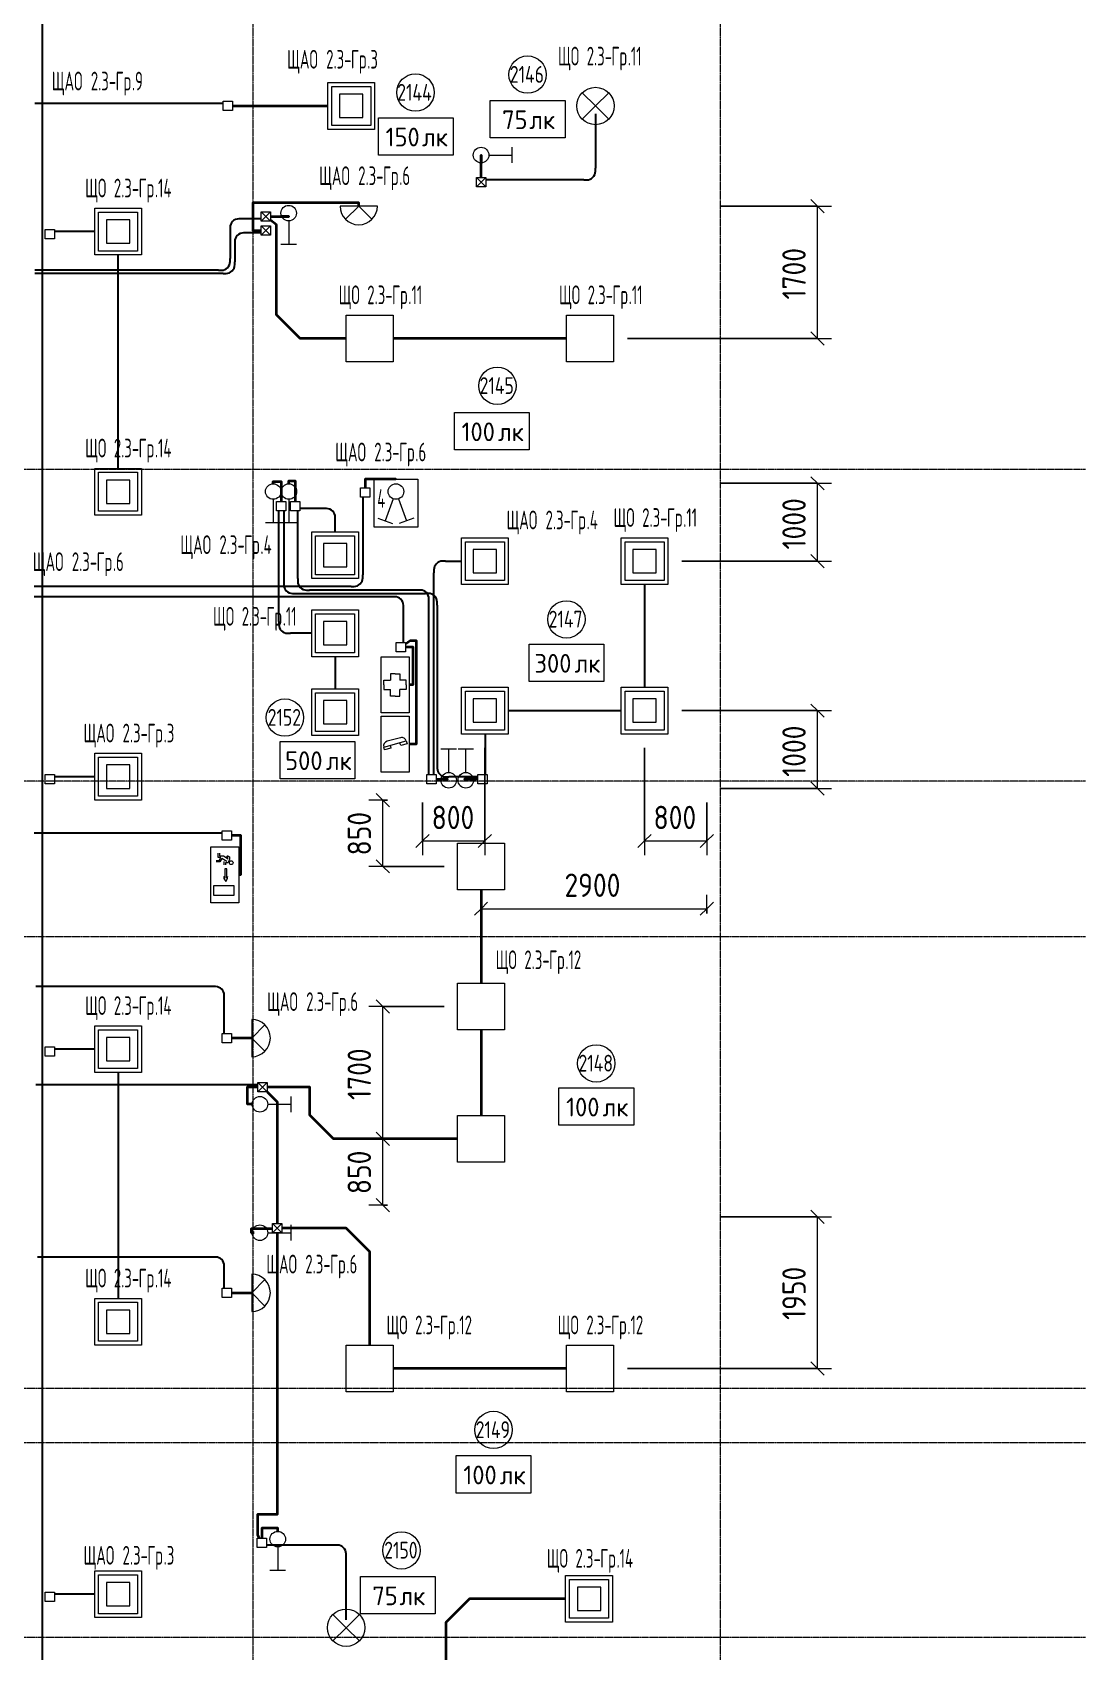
# Model space of a CAD drawing. Header units: millimetres. Extents: x -4730 to 98194, y -4296 to 93388.
# Drawn here: x 84669 to 98194, y 13820 to 34616 of the extents above; entities that cross this region are included whole.
import ezdxf

# ---------------------------------------------------------------- set-up
doc = ezdxf.new("R2010")
doc.units = ezdxf.units.MM
doc.linetypes.add('Линия сетки', pattern=[22.225, 12.7, -3.175, 3.175, -3.175])
for name, color, linetype, lineweight, true_color in [('Кабельные лотки', 5, 'Continuous', 25, 0x0000ff), ('Короба', 7, 'Continuous', 25, 0x008000), ('Соединительные детали коробов', 7, 'Continuous', 25, 0x008000), ('Типовые аннотации', 5, 'Continuous', 18, 0x0000ff)]:
    doc.layers.add(name, color=color, linetype=linetype, lineweight=lineweight, true_color=true_color)
for name, color, linetype, lineweight in [('Марки помещений', 7, 'Continuous', 9), ('Марки силовых электроприборов', 7, 'Continuous', 9), ('Оси', 7, 'Continuous', 9), ('Провода', 7, 'Continuous', 35), ('Размеры', 7, 'Continuous', 9), ('Размеры-120', 7, 'Continuous', 9)]:
    doc.layers.add(name, color=color, linetype=linetype, lineweight=lineweight)
doc.styles.add('GOST Common', font='GOST_Common.ttf', dxfattribs={"width": 0.6, "height": 240})
doc.styles.add('GOST Common_2', font='GOST_Common.ttf', dxfattribs={"height": 240})
doc.styles.add('GOST Common_3', font='GOST_Common.ttf', dxfattribs={"width": 0.9, "height": 300})
doc.styles.add('GOST Common_4', font='GOST_Common.ttf', dxfattribs={"width": 0.8, "height": 216})
doc.dimstyles.new('ADSK_Проверочный_3', dxfattribs={"dimscale": 304.8, "dimtxt": 301.714499, "dimasz": 0.556693, "dimexe": 0.590551, "dimexo": 0.590551, "dimgap": 0.19685, "dimtad": 1, "dimdec": 3, "dimrnd": 0.001, "dimdsep": 46, "dimtxsty": 'GOST Common_3', "dimblk1": 'OBLIQUE', "dimblk2": 'OBLIQUE', "dimsah": 1, "dimcen": 0.09, "dimazin": 0, "dimtfac": 1, "dimtdec": 4, "dimtix": 1, "dimtmove": 0, "dimatfit": 3, "dimfxl": 1, "dimtvp": 1, "dimtolj": 1, "dimtzin": 0, "dimarcsym": 2})

# ---------------------------------------------------------------- blocks, each defined once
blk = doc.blocks.new('M_Короб_ отвод - Плоский торец - ПВХ - Стандартная-2386742-2-й этаж')
at = {"layer": 'Соединительные детали коробов'}
for p, q in [((0, 111.95), (0, 150.05)), ((-150.05, 0), (-111.95, 0))]:
    blk.add_line(p, q, dxfattribs=at)
blk.add_arc((-111.95, 111.95), 111.95, 270, 0, dxfattribs=at)
blk = doc.blocks.new('DIMBLOCK268-2-й этаж')
at = {"layer": 'Размеры-120'}
for p, q in [((94752, 32385), (94667, 32470)), ((93510, 32385), (94932, 32385)), ((94752, 32385), (93510, 32385)), ((94752, 30685), (94752, 32385)), ((94752, 32385), (94837, 32300)), ((92310, 30685), (94932, 30685)), ((94752, 30685), (92310, 30685)), ((94752, 30685), (94667, 30770)), ((94752, 30685), (94837, 30600))]:
    blk.add_line(p, q, dxfattribs=at)
at = {"layer": 'Размеры-120', "color": 0, "insert": (94300, 31185), "char_height": 300, "width": 840.71, "attachment_point": 1, "rotation": 90, "line_spacing_factor": 1.022761, "style": 'GOST Common_3'}
blk.add_mtext('1700', dxfattribs=at)
blk = doc.blocks.new('_Oblique')
at = {"color": 0, "linetype": 'ByBlock', "lineweight": -2}
blk.add_line((-0.5, -0.5), (0.5, 0.5), dxfattribs=at)
blk = doc.blocks.new('DIMBLOCK269-2-й этаж')
at = {"layer": 'Размеры-120'}
for p, q in [((92530, 25428), (92530, 24051)), ((92530, 24231), (92530, 25428)), ((93330, 24725), (93330, 24051)), ((93330, 24231), (93330, 24725)), ((92530, 24231), (92445, 24147)), ((92530, 24231), (92615, 24316)), ((92530, 24231), (93330, 24231)), ((93330, 24231), (93245, 24147)), ((93330, 24231), (93415, 24316))]:
    blk.add_line(p, q, dxfattribs=at)
at = {"layer": 'Размеры-120', "color": 0, "insert": (92646, 24683), "char_height": 300, "width": 681.16, "attachment_point": 1, "line_spacing_factor": 1.022761, "style": 'GOST Common_3'}
blk.add_mtext('800', dxfattribs=at)
blk = doc.blocks.new('DIMBLOCK270-2-й этаж')
at = {"layer": 'Размеры-120'}
for p, q in [((94752, 28825), (94667, 28910)), ((93510, 28825), (94932, 28825)), ((94752, 28825), (93510, 28825)), ((94752, 27825), (94752, 28825)), ((94752, 28825), (94837, 28740)), ((94752, 27825), (94667, 27910)), ((93010, 27825), (94932, 27825)), ((94752, 27825), (93010, 27825)), ((94752, 27825), (94837, 27740))]:
    blk.add_line(p, q, dxfattribs=at)
at = {"layer": 'Размеры-120', "color": 0, "insert": (94300, 27975), "char_height": 300, "width": 840.71, "attachment_point": 1, "rotation": 90, "line_spacing_factor": 1.022761, "style": 'GOST Common_3'}
blk.add_mtext('1000', dxfattribs=at)
blk = doc.blocks.new('DIMBLOCK271-2-й этаж')
at = {"layer": 'Размеры-120'}
for p, q in [((93010, 25905), (94932, 25905)), ((94752, 25905), (93010, 25905)), ((94752, 25905), (94667, 25990)), ((94752, 24905), (94752, 25905)), ((94752, 25905), (94837, 25820)), ((94752, 24905), (94667, 24990)), ((93510, 24905), (94932, 24905)), ((94752, 24905), (93510, 24905)), ((94752, 24905), (94837, 24820))]:
    blk.add_line(p, q, dxfattribs=at)
at = {"layer": 'Размеры-120', "color": 0, "insert": (94300, 25055), "char_height": 300, "width": 840.71, "attachment_point": 1, "rotation": 90, "line_spacing_factor": 1.022761, "style": 'GOST Common_3'}
blk.add_mtext('1000', dxfattribs=at)
blk = doc.blocks.new('DIMBLOCK272-2-й этаж')
at = {"layer": 'Размеры-120'}
for p, q in [((90480, 25428), (90480, 24051)), ((90480, 24231), (90480, 25428)), ((89680, 24725), (89680, 24051)), ((89680, 24231), (89680, 24725)), ((89680, 24231), (89595, 24147)), ((89680, 24231), (89765, 24316)), ((89680, 24231), (90480, 24231)), ((90480, 24231), (90395, 24147)), ((90480, 24231), (90565, 24316))]:
    blk.add_line(p, q, dxfattribs=at)
at = {"layer": 'Размеры-120', "color": 0, "insert": (89796, 24683), "char_height": 300, "width": 681.16, "attachment_point": 1, "line_spacing_factor": 1.022761, "style": 'GOST Common_3'}
blk.add_mtext('800', dxfattribs=at)
blk = doc.blocks.new('DIMBLOCK273-2-й этаж')
at = {"layer": 'Размеры-120'}
for p, q in [((93330, 23301), (93330, 23541)), ((90430, 23361), (90345, 23277)), ((90430, 23361), (90515, 23446)), ((90430, 23361), (90430, 23427)), ((90430, 23427), (90430, 23181)), ((90430, 23361), (93330, 23361)), ((93330, 23361), (93245, 23277)), ((93330, 23361), (93415, 23446)), ((93330, 23361), (93330, 23301))]:
    blk.add_line(p, q, dxfattribs=at)
at = {"layer": 'Размеры-120', "color": 0, "insert": (91502, 23813), "char_height": 300, "width": 908.21, "attachment_point": 1, "line_spacing_factor": 1.022761, "style": 'GOST Common_3'}
blk.add_mtext('2900', dxfattribs=at)
blk = doc.blocks.new('DIMBLOCK274-2-й этаж')
at = {"layer": 'Размеры-120'}
for p, q in [((89229, 24755), (88989, 24755)), ((89169, 24755), (89084, 24840)), ((89169, 23905), (89169, 24755)), ((89169, 24755), (89254, 24670)), ((89169, 24755), (89229, 24755)), ((89169, 23905), (89084, 23990)), ((89955, 23905), (88989, 23905)), ((89169, 23905), (89254, 23820)), ((89169, 23905), (89955, 23905))]:
    blk.add_line(p, q, dxfattribs=at)
at = {"layer": 'Размеры-120', "color": 0, "insert": (88717, 24046), "char_height": 300, "width": 681.16, "attachment_point": 1, "rotation": 90, "line_spacing_factor": 1.022761, "style": 'GOST Common_3'}
blk.add_mtext('850', dxfattribs=at)
blk = doc.blocks.new('DIMBLOCK275-2-й этаж')
at = {"layer": 'Размеры-120'}
for p, q in [((89955, 20405), (88989, 20405)), ((89169, 20405), (89084, 20490)), ((89169, 19555), (89169, 20405)), ((89169, 20405), (89254, 20320)), ((89169, 20405), (89955, 20405)), ((89229, 19555), (88989, 19555)), ((89169, 19555), (89084, 19640)), ((89169, 19555), (89254, 19470)), ((89169, 19555), (89229, 19555))]:
    blk.add_line(p, q, dxfattribs=at)
at = {"layer": 'Размеры-120', "color": 0, "insert": (88717, 19696), "char_height": 300, "width": 681.16, "attachment_point": 1, "rotation": 90, "line_spacing_factor": 1.022761, "style": 'GOST Common_3'}
blk.add_mtext('850', dxfattribs=at)
blk = doc.blocks.new('DIMBLOCK276-2-й этаж')
at = {"layer": 'Размеры-120'}
for p, q in [((89955, 22105), (88989, 22105)), ((89169, 22105), (89084, 22190)), ((89169, 20405), (89169, 22105)), ((89169, 22105), (89254, 22020)), ((89169, 22105), (89955, 22105)), ((89955, 20405), (88989, 20405)), ((89169, 20405), (89084, 20490)), ((89169, 20405), (89254, 20320)), ((89169, 20405), (89955, 20405))]:
    blk.add_line(p, q, dxfattribs=at)
at = {"layer": 'Размеры-120', "color": 0, "insert": (88717, 20905), "char_height": 300, "width": 840.71, "attachment_point": 1, "rotation": 90, "line_spacing_factor": 1.022761, "style": 'GOST Common_3'}
blk.add_mtext('1700', dxfattribs=at)
blk = doc.blocks.new('DIMBLOCK277-2-й этаж')
at = {"layer": 'Размеры-120'}
for p, q in [((93510, 19405), (94932, 19405)), ((94752, 19405), (93510, 19405)), ((94752, 19405), (94667, 19490)), ((94752, 17455), (94752, 19405)), ((94752, 19405), (94837, 19320)), ((94752, 17455), (94667, 17540)), ((92310, 17455), (94932, 17455)), ((94752, 17455), (92310, 17455)), ((94752, 17455), (94837, 17370))]:
    blk.add_line(p, q, dxfattribs=at)
at = {"layer": 'Размеры-120', "color": 0, "insert": (94300, 18080), "char_height": 300, "width": 840.71, "attachment_point": 1, "rotation": 90, "line_spacing_factor": 1.022761, "style": 'GOST Common_3'}
blk.add_mtext('1950', dxfattribs=at)
blk = doc.blocks.new('Морка помещения_освещённость_ - Морка помещения_освещённость_-1484368-2-й этаж')
at = {"layer": 'Марки помещений', "color": 190, "true_color": 0x8000ff}
for p, q in [((-4, 0), (-4, 4)), ((-4, 4), (4, 4)), ((4, 4), (4, 0)), ((4, 0), (-4, 0))]:
    blk.add_line(p, q, dxfattribs=at)
blk = doc.blocks.new('ADSK_Марка_Помещение_1_ГОСТ21-501-2011 - Номер-85995-2-й этаж')
at = {"layer": 'Марки помещений'}
blk.add_circle((0, 0), 2, dxfattribs=at)

msp = doc.modelspace()

# ---------------------------------------------------------------- linework, layer by layer
at = {"layer": 'Кабельные лотки'}
msp.add_line((84797.9607, 2398.1437), (84797.9607, 45618.1437), dxfattribs=at)
at = {"layer": 'Короба'}
for p, q in [((87119.1219, 33702.278), (84700.3791, 33702.278)), ((91900, 33570.778), (91900, 32872.0666)), ((91749.95, 32722.0166), (90493.0015, 32722.0166)), ((85473.9982, 32056.9574), (84953.8907, 32056.9574)), ((87207.4741, 32070.9501), (87207.4741, 31711.0501)), ((87607.4741, 32221.0001), (87357.5241, 32221.0001)), ((87607.4741, 32041.0001), (87417.5241, 32041.0001)), ((87267.4741, 31890.9501), (87267.4741, 31671.0501)), ((85771.4982, 29014.4574), (85771.4982, 31759.4574)), ((87057.4241, 31561.0001), (84700.3791, 31561.0001)), ((87117.4241, 31521.0001), (84700.3791, 31521.0001)), ((88407.768, 28499.3252), (88105.4286, 28499.3252)), ((88911.6674, 28646.3421), (88911.6674, 27650.05)), ((87833.9286, 27048.1833), (87833.9286, 28470.8252)), ((87896.9286, 28470.8252), (87896.9286, 27560.8752)), ((88076.9286, 27603.2732), (88076.9286, 28470.8252)), ((88557.818, 28198.8527), (88557.818, 28349.2752)), ((89824.9824, 25083.2232), (89824.9824, 27674.95)), ((89975.0324, 27825), (90184.764, 27825)), ((88761.6174, 27500), (84693.5676, 27500)), ((89611.9324, 27453.2232), (88226.9786, 27453.2232)), ((92532.264, 26202.5), (92532.264, 27527.5)), ((89283.5176, 27368.6271), (84693.5676, 27368.6271)), ((88046.9786, 27410.8252), (89716.9324, 27410.8252)), ((89761.9824, 25083.2232), (89761.9824, 27303.1732)), ((89866.9824, 27260.7752), (89866.9824, 25204.7732)), ((89433.5676, 26778.6271), (89433.5676, 27218.5771)), ((88260.318, 26898.1333), (87983.9786, 26898.1333)), ((88557.818, 26600.6333), (88557.818, 26182.5028)), ((90779.764, 25905), (92234.764, 25905)), ((90482.264, 25607.5), (90482.264, 25083.2232)), ((85473.9982, 25056.9574), (84953.8907, 25056.9574)), ((90390.764, 25054.7232), (90017.0324, 25054.7232)), ((87105.0161, 24331.5), (84693.5676, 24331.5)), ((86983.4661, 22360), (84713.5161, 22360)), ((87133.5161, 21760), (87133.5161, 22209.95)), ((85473.9982, 21556.9574), (84953.8907, 21556.9574)), ((85771.4982, 21259.4574), (85771.4982, 18354.4574)), ((87563.4886, 21100.4667), (84713.5161, 21100.4667)), ((86983.4661, 18887.5), (84733.5161, 18887.5)), ((87133.5161, 18487.5), (87133.5161, 18737.45)), ((88547.9829, 15187.5315), (87675.9369, 15187.5315)), ((88698.0329, 14226.9608), (88698.0329, 15037.4815)), ((85473.9982, 14556.9574), (84953.8907, 14556.9574))]:
    msp.add_line(p, q, dxfattribs=at)
at = {"layer": 'Оси', "linetype": 'Линия сетки'}
for p, q in [((87500, 93388.3703), (87500, -3096.3487)), ((93500, 93388.3703), (93500, -3096.3487)), ((98194.2682, 29000), (-3530.0173, 29000)), ((98194.2682, 25000), (-3530.0173, 25000)), ((98194.2682, 23000), (-3530.0173, 23000)), ((98194.2682, 17200), (-3530.0173, 17200)), ((98194.2682, 16500), (-3530.0173, 16500)), ((98194.2682, 14000), (-3530.0173, 14000))]:
    msp.add_line(p, q, dxfattribs=at)
at = {"layer": 'Провода'}
for p, q in [((87239.1219, 33670.778), (88463.8128, 33670.7784)), ((91530, 30685), (89300, 30685)), ((90430.3773, 23605), (90430.3773, 22405)), ((87485, 21700.0006), (87225.0161, 21700)), ((90430.3995, 21805), (90430.3995, 20705)), ((87225.0161, 18427.5), (87485, 18427.5006)), ((91530, 17455), (89300, 17455))]:
    msp.add_line(p, q, dxfattribs=at)
at = {"layer": 'Провода', "flags": 128}
for points in [[(90433.0006, 32750.5166), (90432.9966, 33040), (90432.9966, 32940.0277)], [(88860, 32385), (88860, 32425), (87500, 32425), (87500, 32072.5022), (87607.4741, 32072.5009)], [(87727.4741, 32252.5005), (87960, 32252.5022), (87869.1804, 32252.5022)], [(88700, 30685), (88107.064, 30685), (87802.264, 30989.8), (87802.264, 32145), (87727.4741, 32204.6478)], [(87762.4547, 28819.3567), (87762.4547, 28850), (87865.4238, 28850), (87865.4277, 28590.8252)], [(87962.4547, 28814), (87962.4547, 28855), (88045.4238, 28855), (88045.4277, 28590.8252)], [(89337.5, 28879.3567), (89337.5, 28880), (88943.1626, 28880), (88943.1658, 28766.3421)], [(89506.7452, 25478.2875), (89600, 25480), (89600, 26800), (89520, 26800), (89462.0676, 26760.0269)], [(89506.7452, 26238.8543), (89560, 26240), (89560, 26718.6292), (89462.0676, 26718.6279)], [(89853.4824, 25023.2238), (90000, 25023.2253), (89915.7947, 25023.2253)], [(90390.764, 25023.2238), (90220, 25023.2253), (90334.2053, 25023.2253)], [(87321.7452, 23799.4259), (87345, 23800), (87345, 24300), (87225.0161, 24300)], [(87490.6433, 20849.951), (87430, 20849.951), (87430, 21075.4739), (87563.4886, 21075.4739)], [(87683.4877, 21008.9667), (87813.7255, 20878.727), (87813.7302, 19318.9369)], [(90130, 20405), (88537.064, 20405), (88232.264, 20709.8), (88232.264, 21068.9688), (87683.4886, 21068.9669)], [(87516.8373, 19200), (87484.1667, 19200), (87484.1667, 19255.4893), (87753.7304, 19255.4893)], [(87813.7303, 19198.9369), (87813.7255, 15578.9389), (87558.8155, 15578.9389), (87558.8155, 15320.0021), (87581.9935, 15279.0315)], [(89000.3765, 17755), (89001.8815, 18954.1392), (88697.464, 19258.9384), (87873.7304, 19258.937)], [(87820, 15364.3567), (87820, 15405), (87615.9321, 15405), (87615.9353, 15279.0315)], [(91517.1189, 14497.6862), (90284.1828, 14497.6862), (89979.3828, 14192.8862), (89979.3828, 10612.8521), (89778.5809, 10612.8505)]]:
    msp.add_lwpolyline(points, dxfattribs=at)
at = {"layer": 'Типовые аннотации', "color": 1, "true_color": 0xff0000}
for p, q in [((88463.8128, 33970.778), (89063.8128, 33970.778)), ((88463.8128, 33370.778), (88463.8128, 33970.778)), ((88513.8128, 33920.778), (89013.8128, 33920.778)), ((88513.8128, 33420.778), (88513.8128, 33920.778)), ((89013.8128, 33920.778), (89013.8128, 33420.778)), ((89063.8128, 33970.778), (89063.8128, 33370.778)), ((87119.1219, 33730.778), (87239.1219, 33730.778)), ((87119.1219, 33610.778), (87119.1219, 33730.778)), ((87239.1219, 33730.778), (87239.1219, 33610.778)), ((88613.8128, 33820.778), (88613.8128, 33520.778)), ((88913.8128, 33820.778), (88613.8128, 33820.778)), ((88913.8128, 33520.778), (88913.8128, 33820.778)), ((87239.1219, 33610.778), (87119.1219, 33610.778)), ((88613.8128, 33520.778), (88913.8128, 33520.778)), ((89063.8128, 33370.778), (88463.8128, 33370.778)), ((89013.8128, 33420.778), (88513.8128, 33420.778)), ((89100, 32385), (88620, 32385)), ((88860, 32385), (88690.2944, 32215.2944)), ((88860, 32385), (89029.7056, 32215.2944)), ((87607.4741, 32132.5001), (87727.4741, 32132.5001)), ((87607.4741, 32012.5001), (87607.4741, 32132.5001)), ((87607.4741, 32132.5001), (87727.4741, 32012.5001)), ((87607.4741, 32012.5001), (87727.4741, 32132.5001)), ((87727.4741, 32132.5001), (87727.4741, 32012.5001)), ((87727.4741, 32012.5001), (87607.4741, 32012.5001)), ((88883.1674, 28766.3421), (89003.1674, 28766.3421)), ((88883.1674, 28646.3421), (88883.1674, 28766.3421)), ((89003.1674, 28766.3421), (89003.1674, 28646.3421)), ((87962.4547, 28619.3567), (87962.4547, 28319.3567)), ((89003.1674, 28646.3421), (88883.1674, 28646.3421)), ((87862.4547, 28319.3567), (88062.4547, 28319.3567)), ((88255.5541, 28201.3527), (88855.5541, 28201.3527)), ((88255.5541, 27601.3527), (88255.5541, 28201.3527)), ((88305.5541, 28151.3527), (88805.5541, 28151.3527)), ((88305.5541, 27651.3527), (88305.5541, 28151.3527)), ((88805.5541, 28151.3527), (88805.5541, 27651.3527)), ((88855.5541, 28201.3527), (88855.5541, 27601.3527)), ((90180, 28125), (90780, 28125)), ((90180, 27525), (90180, 28125)), ((90230, 28075), (90730, 28075)), ((90230, 27575), (90230, 28075)), ((90730, 28075), (90730, 27575)), ((90780, 28125), (90780, 27525)), ((88405.5541, 28051.3527), (88405.5541, 27751.3527)), ((88705.5541, 28051.3527), (88405.5541, 28051.3527)), ((88705.5541, 27751.3527), (88705.5541, 28051.3527)), ((90330, 27975), (90330, 27675)), ((90630, 27975), (90330, 27975)), ((90630, 27675), (90630, 27975)), ((88405.5541, 27751.3527), (88705.5541, 27751.3527)), ((90330, 27675), (90630, 27675)), ((88855.5541, 27601.3527), (88255.5541, 27601.3527)), ((88805.5541, 27651.3527), (88305.5541, 27651.3527)), ((90780, 27525), (90180, 27525)), ((90730, 27575), (90230, 27575)), ((89342.0676, 26778.6271), (89462.0676, 26778.6271)), ((89342.0676, 26658.6271), (89342.0676, 26778.6271)), ((89462.0676, 26658.6271), (89342.0676, 26658.6271)), ((89462.0676, 26778.6271), (89462.0676, 26658.6271)), ((90115, 25410.6433), (89915, 25410.6433)), ((90015, 25110.6433), (90015, 25410.6433)), ((85469.2342, 25356.9574), (86069.2342, 25356.9574)), ((85469.2342, 24756.9574), (85469.2342, 25356.9574)), ((85519.2342, 25306.9574), (86019.2342, 25306.9574)), ((85519.2342, 24806.9574), (85519.2342, 25306.9574)), ((85619.2342, 25206.9574), (85619.2342, 24906.9574)), ((85919.2342, 25206.9574), (85619.2342, 25206.9574)), ((85919.2342, 24906.9574), (85919.2342, 25206.9574)), ((86019.2342, 25306.9574), (86019.2342, 24806.9574)), ((86069.2342, 25356.9574), (86069.2342, 24756.9574)), ((84833.8907, 25085.4574), (84953.8907, 25085.4574)), ((84833.8907, 24965.4574), (84833.8907, 25085.4574)), ((84953.8907, 24965.4574), (84833.8907, 24965.4574)), ((84953.8907, 25085.4574), (84953.8907, 24965.4574)), ((86069.2342, 24756.9574), (85469.2342, 24756.9574)), ((86019.2342, 24806.9574), (85519.2342, 24806.9574)), ((85619.2342, 24906.9574), (85919.2342, 24906.9574)), ((87105.0161, 24360), (87225.0161, 24360)), ((87105.0161, 24240), (87105.0161, 24360)), ((87225.0161, 24360), (87225.0161, 24240)), ((87225.0161, 24240), (87105.0161, 24240)), ((87485, 21940), (87485, 21460)), ((87485, 21700), (87654.7056, 21869.7056)), ((87105.0161, 21760), (87225.0161, 21760)), ((87105.0161, 21640), (87105.0161, 21760)), ((87225.0161, 21640), (87105.0161, 21640)), ((87225.0161, 21760), (87225.0161, 21640)), ((87485, 21700), (87654.7056, 21530.2944)), ((87485, 18667.5), (87485, 18187.5)), ((87485, 18427.5), (87654.7056, 18597.2056)), ((87105.0161, 18487.5), (87225.0161, 18487.5)), ((87105.0161, 18367.5), (87105.0161, 18487.5)), ((87225.0161, 18367.5), (87105.0161, 18367.5)), ((87225.0161, 18487.5), (87225.0161, 18367.5)), ((87485, 18427.5), (87654.7056, 18257.7944)), ((85469.2342, 14856.9574), (86069.2342, 14856.9574)), ((85469.2342, 14256.9574), (85469.2342, 14856.9574)), ((85519.2342, 14806.9574), (86019.2342, 14806.9574)), ((85519.2342, 14306.9574), (85519.2342, 14806.9574)), ((86019.2342, 14806.9574), (86019.2342, 14306.9574)), ((86069.2342, 14856.9574), (86069.2342, 14256.9574)), ((84833.8907, 14585.4574), (84953.8907, 14585.4574)), ((84833.8907, 14465.4574), (84833.8907, 14585.4574)), ((84953.8907, 14585.4574), (84953.8907, 14465.4574)), ((85619.2342, 14706.9574), (85619.2342, 14406.9574)), ((85919.2342, 14706.9574), (85619.2342, 14706.9574)), ((85919.2342, 14406.9574), (85919.2342, 14706.9574)), ((84953.8907, 14465.4574), (84833.8907, 14465.4574)), ((85619.2342, 14406.9574), (85919.2342, 14406.9574)), ((86069.2342, 14256.9574), (85469.2342, 14256.9574)), ((86019.2342, 14306.9574), (85519.2342, 14306.9574))]:
    msp.add_line(p, q, dxfattribs=at)
at = {"layer": 'Типовые аннотации'}
for p, q in [((91900, 33670.778), (91730.2944, 33840.4836)), ((91900, 33670.778), (92069.7056, 33840.4836)), ((91900, 33670.778), (91730.2944, 33501.0724)), ((91900, 33670.778), (92069.7056, 33501.0724)), ((90830.6433, 32940), (90830.6433, 33140)), ((90530.6433, 33040), (90830.6433, 33040)), ((85469.2342, 32356.9574), (86069.2342, 32356.9574)), ((85469.2342, 31756.9574), (85469.2342, 32356.9574)), ((85519.2342, 32306.9574), (86019.2342, 32306.9574)), ((85519.2342, 31806.9574), (85519.2342, 32306.9574)), ((86019.2342, 32306.9574), (86019.2342, 31806.9574)), ((86069.2342, 32356.9574), (86069.2342, 31756.9574)), ((85619.2342, 32206.9574), (85619.2342, 31906.9574)), ((85919.2342, 32206.9574), (85619.2342, 32206.9574)), ((85919.2342, 31906.9574), (85919.2342, 32206.9574)), ((87960, 32194.3567), (87960, 31894.3567)), ((85619.2342, 31906.9574), (85919.2342, 31906.9574)), ((87860, 31894.3567), (88060, 31894.3567)), ((86069.2342, 31756.9574), (85469.2342, 31756.9574)), ((86019.2342, 31806.9574), (85519.2342, 31806.9574)), ((88700, 30985), (89300, 30985)), ((88700, 30385), (88700, 30985)), ((89300, 30985), (89300, 30385)), ((91530, 30985), (92130, 30985)), ((91530, 30385), (91530, 30985)), ((92130, 30985), (92130, 30385)), ((89300, 30385), (88700, 30385)), ((92130, 30385), (91530, 30385)), ((85469.2342, 29016.9574), (86069.2342, 29016.9574)), ((85469.2342, 28416.9574), (85469.2342, 29016.9574)), ((85519.2342, 28966.9574), (86019.2342, 28966.9574)), ((85519.2342, 28466.9574), (85519.2342, 28966.9574)), ((86019.2342, 28966.9574), (86019.2342, 28466.9574)), ((86069.2342, 29016.9574), (86069.2342, 28416.9574)), ((85619.2342, 28866.9574), (85619.2342, 28566.9574)), ((85919.2342, 28866.9574), (85619.2342, 28866.9574)), ((85919.2342, 28566.9574), (85919.2342, 28866.9574)), ((89057.5, 28879.3567), (89617.5, 28879.3567)), ((89057.5, 28259.3567), (89057.5, 28879.3567)), ((89617.5, 28879.3567), (89617.5, 28259.3567)), ((85619.2342, 28566.9574), (85919.2342, 28566.9574)), ((87762.4547, 28619.3567), (87762.4547, 28319.3567)), ((89303.298, 28625.3874), (89200.6919, 28343.4796)), ((89371.702, 28625.3874), (89474.3081, 28343.4796)), ((86069.2342, 28416.9574), (85469.2342, 28416.9574)), ((86019.2342, 28466.9574), (85519.2342, 28466.9574)), ((87662.4547, 28319.3567), (87862.4547, 28319.3567)), ((89106.7227, 28377.6816), (89294.6612, 28309.2776)), ((89568.2773, 28377.6816), (89380.3388, 28309.2776)), ((89617.5, 28259.3567), (89057.5, 28259.3567)), ((92230, 28125), (92830, 28125)), ((92230, 27525), (92230, 28125)), ((92280, 28075), (92780, 28075)), ((92280, 27575), (92280, 28075)), ((92780, 28075), (92780, 27575)), ((92830, 28125), (92830, 27525)), ((92380, 27975), (92380, 27675)), ((92680, 27975), (92380, 27975)), ((92680, 27675), (92680, 27975)), ((92380, 27675), (92680, 27675)), ((92830, 27525), (92230, 27525)), ((92780, 27575), (92280, 27575)), ((88255.5541, 27198.1333), (88855.5541, 27198.1333)), ((88255.5541, 26598.1333), (88255.5541, 27198.1333)), ((88305.5541, 27148.1333), (88805.5541, 27148.1333)), ((88305.5541, 26648.1333), (88305.5541, 27148.1333)), ((88405.5541, 27048.1333), (88405.5541, 26748.1333)), ((88705.5541, 27048.1333), (88405.5541, 27048.1333)), ((88705.5541, 26748.1333), (88705.5541, 27048.1333)), ((88805.5541, 27148.1333), (88805.5541, 26648.1333)), ((88855.5541, 27198.1333), (88855.5541, 26598.1333)), ((88805.5541, 26648.1333), (88305.5541, 26648.1333)), ((88405.5541, 26748.1333), (88705.5541, 26748.1333)), ((88855.5541, 26598.1333), (88255.5541, 26598.1333)), ((90180, 26205), (90780, 26205)), ((90180, 25605), (90180, 26205)), ((90780, 26205), (90780, 25605)), ((92230, 26205), (92830, 26205)), ((92230, 25605), (92230, 26205)), ((92830, 26205), (92830, 25605)), ((88255.5541, 26185.0028), (88855.5541, 26185.0028)), ((88255.5541, 25585.0028), (88255.5541, 26185.0028)), ((88305.5541, 26135.0028), (88805.5541, 26135.0028)), ((88305.5541, 25635.0028), (88305.5541, 26135.0028)), ((88405.5541, 26035.0028), (88405.5541, 25735.0028)), ((88705.5541, 26035.0028), (88405.5541, 26035.0028)), ((88705.5541, 25735.0028), (88705.5541, 26035.0028)), ((88805.5541, 26135.0028), (88805.5541, 25635.0028)), ((88855.5541, 26185.0028), (88855.5541, 25585.0028)), ((90230, 26155), (90730, 26155)), ((90230, 25655), (90230, 26155)), ((90330, 26055), (90330, 25755)), ((90630, 26055), (90330, 26055)), ((90630, 25755), (90630, 26055)), ((90730, 26155), (90730, 25655)), ((92280, 26155), (92780, 26155)), ((92280, 25655), (92280, 26155)), ((92380, 26055), (92380, 25755)), ((92680, 26055), (92380, 26055)), ((92680, 25755), (92680, 26055)), ((92780, 26155), (92780, 25655)), ((88855.5541, 25585.0028), (88255.5541, 25585.0028)), ((88805.5541, 25635.0028), (88305.5541, 25635.0028)), ((88405.5541, 25735.0028), (88705.5541, 25735.0028)), ((90780, 25605), (90180, 25605)), ((90730, 25655), (90230, 25655)), ((90330, 25755), (90630, 25755)), ((92830, 25605), (92230, 25605)), ((92780, 25655), (92280, 25655)), ((92380, 25755), (92680, 25755)), ((90335, 25410.6433), (90135, 25410.6433)), ((90235, 25110.6433), (90235, 25410.6433)), ((90130, 24205), (90730, 24205)), ((90130, 23605), (90130, 24205)), ((90730, 24205), (90730, 23605)), ((90730, 23605), (90130, 23605)), ((90130, 22405), (90730, 22405)), ((90130, 21805), (90130, 22405)), ((90730, 22405), (90730, 21805)), ((85469.2342, 21856.9574), (86069.2342, 21856.9574)), ((85469.2342, 21256.9574), (85469.2342, 21856.9574)), ((86069.2342, 21856.9574), (86069.2342, 21256.9574)), ((85519.2342, 21806.9574), (86019.2342, 21806.9574)), ((85519.2342, 21306.9574), (85519.2342, 21806.9574)), ((85619.2342, 21706.9574), (85619.2342, 21406.9574)), ((85919.2342, 21706.9574), (85619.2342, 21706.9574)), ((85919.2342, 21406.9574), (85919.2342, 21706.9574)), ((86019.2342, 21806.9574), (86019.2342, 21306.9574)), ((90730, 21805), (90130, 21805)), ((86069.2342, 21256.9574), (85469.2342, 21256.9574)), ((86019.2342, 21306.9574), (85519.2342, 21306.9574)), ((85619.2342, 21406.9574), (85919.2342, 21406.9574)), ((87690.6433, 20849.951), (87990.6433, 20849.951)), ((87990.6433, 20749.951), (87990.6433, 20949.951)), ((90130, 20705), (90730, 20705)), ((90130, 20105), (90130, 20705)), ((90730, 20705), (90730, 20105)), ((90730, 20105), (90130, 20105)), ((87690.6433, 19200), (87990.6433, 19200)), ((87990.6433, 19100), (87990.6433, 19300)), ((85469.2342, 18356.9574), (86069.2342, 18356.9574)), ((85469.2342, 17756.9574), (85469.2342, 18356.9574)), ((85519.2342, 18306.9574), (86019.2342, 18306.9574)), ((85519.2342, 17806.9574), (85519.2342, 18306.9574)), ((86019.2342, 18306.9574), (86019.2342, 17806.9574)), ((86069.2342, 18356.9574), (86069.2342, 17756.9574)), ((85619.2342, 18206.9574), (85619.2342, 17906.9574)), ((85919.2342, 18206.9574), (85619.2342, 18206.9574)), ((85919.2342, 17906.9574), (85919.2342, 18206.9574)), ((85619.2342, 17906.9574), (85919.2342, 17906.9574)), ((86069.2342, 17756.9574), (85469.2342, 17756.9574)), ((86019.2342, 17806.9574), (85519.2342, 17806.9574)), ((88700, 17755), (89300, 17755)), ((88700, 17155), (88700, 17755)), ((89300, 17755), (89300, 17155)), ((91530, 17755), (92130, 17755)), ((91530, 17155), (91530, 17755)), ((92130, 17755), (92130, 17155)), ((89300, 17155), (88700, 17155)), ((92130, 17155), (91530, 17155)), ((87820, 15164.3567), (87820, 14864.3567)), ((87720, 14864.3567), (87920, 14864.3567)), ((91517.1189, 14797.6862), (92117.1189, 14797.6862)), ((91517.1189, 14197.6862), (91517.1189, 14797.6862)), ((92117.1189, 14797.6862), (92117.1189, 14197.6862)), ((91567.1189, 14747.6862), (92067.1189, 14747.6862)), ((91567.1189, 14247.6862), (91567.1189, 14747.6862)), ((91667.1189, 14647.6862), (91667.1189, 14347.6862)), ((91967.1189, 14647.6862), (91667.1189, 14647.6862)), ((91967.1189, 14347.6862), (91967.1189, 14647.6862)), ((92067.1189, 14747.6862), (92067.1189, 14247.6862)), ((88698.0329, 14126.9608), (88528.3273, 14296.6664)), ((88698.0329, 14126.9608), (88867.7385, 14296.6664)), ((92117.1189, 14197.6862), (91517.1189, 14197.6862)), ((92067.1189, 14247.6862), (91567.1189, 14247.6862)), ((91667.1189, 14347.6862), (91967.1189, 14347.6862)), ((88698.0329, 14126.9608), (88528.3273, 13957.2551)), ((88698.0329, 14126.9608), (88867.7385, 13957.2551))]:
    msp.add_line(p, q, dxfattribs=at)
at = {"layer": 'Типовые аннотации', "color": 16, "true_color": 0x800000}
for p, q in [((90373.0015, 32750.5166), (90493.0015, 32750.5166)), ((90373.0015, 32630.5166), (90373.0015, 32750.5166)), ((90373.0015, 32750.5166), (90493.0015, 32630.5166)), ((90373.0015, 32630.5166), (90493.0015, 32750.5166)), ((90493.0015, 32750.5166), (90493.0015, 32630.5166)), ((90493.0015, 32630.5166), (90373.0015, 32630.5166)), ((87607.4741, 32312.5001), (87727.4741, 32312.5001)), ((87607.4741, 32192.5001), (87607.4741, 32312.5001)), ((87607.4741, 32312.5001), (87727.4741, 32192.5001)), ((87607.4741, 32192.5001), (87727.4741, 32312.5001)), ((87727.4741, 32312.5001), (87727.4741, 32192.5001)), ((84833.8907, 32085.4574), (84953.8907, 32085.4574)), ((84833.8907, 31965.4574), (84833.8907, 32085.4574)), ((84953.8907, 32085.4574), (84953.8907, 31965.4574)), ((87727.4741, 32192.5001), (87607.4741, 32192.5001)), ((84953.8907, 31965.4574), (84833.8907, 31965.4574)), ((87805.4286, 28590.8252), (87925.4286, 28590.8252)), ((87805.4286, 28470.8252), (87805.4286, 28590.8252)), ((87925.4286, 28590.8252), (87925.4286, 28470.8252)), ((87925.4286, 28470.8252), (87805.4286, 28470.8252)), ((84833.8907, 21585.4574), (84953.8907, 21585.4574)), ((84833.8907, 21465.4574), (84833.8907, 21585.4574)), ((84953.8907, 21465.4574), (84833.8907, 21465.4574)), ((84953.8907, 21585.4574), (84953.8907, 21465.4574)), ((87753.7304, 19318.9369), (87873.7304, 19318.9369)), ((87753.7304, 19198.9369), (87753.7304, 19318.9369)), ((87753.7304, 19318.9369), (87873.7304, 19198.9369)), ((87753.7304, 19198.9369), (87873.7304, 19318.9369)), ((87873.7304, 19198.9369), (87753.7304, 19198.9369)), ((87873.7304, 19318.9369), (87873.7304, 19198.9369))]:
    msp.add_line(p, q, dxfattribs=at)
at = {"layer": 'Типовые аннотации', "color": 7}
for p, q in [((87985.4286, 28590.8252), (88105.4286, 28590.8252)), ((87985.4286, 28470.8252), (87985.4286, 28590.8252)), ((88105.4286, 28590.8252), (88105.4286, 28470.8252)), ((88105.4286, 28470.8252), (87985.4286, 28470.8252)), ((89733.4824, 25083.2232), (89853.4824, 25083.2232)), ((89733.4824, 24963.2232), (89733.4824, 25083.2232)), ((89853.4824, 24963.2232), (89733.4824, 24963.2232)), ((89853.4824, 25083.2232), (89853.4824, 24963.2232)), ((90390.764, 25083.2232), (90510.764, 25083.2232)), ((90390.764, 24963.2232), (90390.764, 25083.2232)), ((90510.764, 24963.2232), (90390.764, 24963.2232)), ((90510.764, 25083.2232), (90510.764, 24963.2232)), ((87563.4886, 21128.9667), (87683.4886, 21128.9667)), ((87563.4886, 21008.9667), (87563.4886, 21128.9667)), ((87563.4886, 21128.9667), (87683.4886, 21008.9667)), ((87563.4886, 21008.9667), (87683.4886, 21128.9667)), ((87683.4886, 21008.9667), (87563.4886, 21008.9667)), ((87683.4886, 21128.9667), (87683.4886, 21008.9667)), ((87555.9369, 15279.0315), (87675.9369, 15279.0315)), ((87555.9369, 15159.0315), (87555.9369, 15279.0315)), ((87675.9369, 15279.0315), (87675.9369, 15159.0315)), ((87675.9369, 15159.0315), (87555.9369, 15159.0315))]:
    msp.add_line(p, q, dxfattribs=at)
at = {"layer": 'Типовые аннотации', "color": 96, "true_color": 0x008000}
for p, q in [((89146.7452, 26594.9821), (89506.7452, 26594.9821)), ((89146.7452, 25874.9821), (89146.7452, 26594.9821)), ((89506.7452, 26594.9821), (89506.7452, 25874.9821)), ((89182.7452, 26234.9821), (89182.7452, 26294.9821)), ((89182.7452, 26294.9821), (89266.7452, 26294.9821)), ((89182.7452, 26234.9821), (89182.7452, 26174.9821)), ((89326.7452, 26378.9821), (89266.7452, 26378.9821)), ((89266.7452, 26378.9821), (89266.7452, 26294.9821)), ((89326.7452, 26378.9821), (89386.7452, 26378.9821)), ((89386.7452, 26378.9821), (89386.7452, 26294.9821)), ((89470.7452, 26294.9821), (89386.7452, 26294.9821)), ((89470.7452, 26234.9821), (89470.7452, 26294.9821)), ((89470.7452, 26234.9821), (89470.7452, 26174.9821)), ((89182.7452, 26174.9821), (89266.7452, 26174.9821)), ((89266.7452, 26090.9821), (89266.7452, 26174.9821)), ((89326.7452, 26090.9821), (89266.7452, 26090.9821)), ((89326.7452, 26090.9821), (89386.7452, 26090.9821)), ((89386.7452, 26090.9821), (89386.7452, 26174.9821)), ((89470.7452, 26174.9821), (89386.7452, 26174.9821)), ((89506.7452, 25874.9821), (89146.7452, 25874.9821)), ((89146.7452, 25834.9821), (89506.7452, 25834.9821)), ((89146.7452, 25114.9821), (89146.7452, 25834.9821)), ((89506.7452, 25834.9821), (89506.7452, 25114.9821)), ((89181.0036, 25437.7696), (89470.7813, 25515.4154)), ((89190.321, 25402.9963), (89181.0036, 25437.7696)), ((89271.4588, 25424.7371), (89190.321, 25402.9963)), ((89397.2966, 25557.8418), (89223.43, 25511.2543)), ((89262.1413, 25459.5104), (89271.4588, 25424.7371)), ((89398.961, 25458.9012), (89389.6435, 25493.6746)), ((89480.0988, 25480.642), (89398.961, 25458.9012)), ((89470.7813, 25515.4154), (89480.0988, 25480.642)), ((89506.7452, 25114.9821), (89146.7452, 25114.9821)), ((86961.7452, 24154.9821), (87321.7452, 24154.9821)), ((86961.7452, 23434.9821), (86961.7452, 24154.9821)), ((87321.7452, 24154.9821), (87321.7452, 23434.9821)), ((87030.0202, 23980.733), (87067.6279, 23980.733)), ((87078.0202, 23962.733), (87030.0202, 23962.733)), ((87055.6279, 24020.2637), (87055.6279, 24074.2637)), ((87090.4509, 24020.2637), (87055.6279, 24020.2637)), ((87067.6279, 23980.733), (87090.4509, 24020.2637)), ((87073.6279, 24074.2637), (87073.6279, 24038.2637)), ((87073.6279, 24038.2637), (87121.6279, 24038.2637)), ((87102.0202, 24004.3022), (87078.0202, 23962.733)), ((87164.374, 23968.3022), (87102.0202, 24004.3022)), ((87121.6279, 24038.2637), (87183.9817, 24002.2637)), ((87129.9817, 23926.3022), (87129.9817, 23968.3022)), ((87177.9817, 23950.3022), (87147.9817, 23950.3022)), ((87147.9817, 23950.3022), (87147.9817, 23926.3022)), ((87183.9817, 24017.4791), (87161.8048, 24030.2829)), ((87170.8048, 24045.8714), (87201.9817, 24027.8714)), ((87201.9817, 23991.8714), (87177.9817, 23950.3022)), ((87201.9817, 24027.8714), (87201.9817, 23991.8714)), ((87139.7977, 23754.461), (87127.7977, 23775.2456)), ((87127.7977, 23775.2456), (87127.7977, 23751.2456)), ((87127.7977, 23751.2456), (87151.7977, 23709.6764)), ((87163.7977, 23874.461), (87139.7977, 23874.461)), ((87139.7977, 23874.461), (87139.7977, 23754.461)), ((87151.7977, 23709.6764), (87175.7977, 23751.2456)), ((87163.7977, 23754.461), (87163.7977, 23874.461)), ((87175.7977, 23775.2456), (87163.7977, 23754.461)), ((87175.7977, 23751.2456), (87175.7977, 23775.2456)), ((87259.594, 23656.359), (86995.594, 23656.359)), ((86995.594, 23656.359), (86995.594, 23536.359)), ((86995.594, 23536.359), (87259.594, 23536.359)), ((87259.594, 23536.359), (87259.594, 23656.359)), ((87321.7452, 23434.9821), (86961.7452, 23434.9821))]:
    msp.add_line(p, q, dxfattribs=at)
at = {"layer": 'Типовые аннотации'}
for centre, radius in [((91900, 33670.778), 240), ((90430.6433, 33040), 100), ((87960, 32294.3567), 100), ((87762.4547, 28719.3567), 100), ((89337.5, 28719.3567), 100), ((90235, 25010.6433), 100), ((87590.6433, 20849.951), 100), ((87590.6433, 19200), 100), ((87820, 15264.3567), 100), ((88698.0329, 14126.9608), 240)]:
    msp.add_circle(centre, radius, dxfattribs=at)
at = {"layer": 'Типовые аннотации', "color": 1, "true_color": 0xff0000}
for centre in [(87962.4547, 28719.3567), (90015, 25010.6433)]:
    msp.add_circle(centre, 100, dxfattribs=at)
at = {"layer": 'Типовые аннотации', "color": 96, "true_color": 0x008000}
msp.add_circle((87222.5129, 23952.3049), 24, dxfattribs=at)
at = {"layer": 'Типовые аннотации', "color": 1, "true_color": 0xff0000}
for centre, start, end in [((88860, 32385), 180, 0), ((87485, 21700), 270, 90), ((87485, 18427.5), 270, 90)]:
    msp.add_arc(centre, 240, start, end, dxfattribs=at)
at = {"layer": 'Типовые аннотации', "color": 96, "true_color": 0x008000}
for centre, start, end in [((89238.9591, 25453.2988), 105, 195), ((89412.8258, 25499.8862), 15, 105)]:
    msp.add_arc(centre, 60, start, end, dxfattribs=at)

# ---------------------------------------------------------------- block references
at = {"layer": 'Марки помещений', "xscale": 120, "yscale": 120, "zscale": 120}
for p in [(91027.8666, 34073.4238), (89588.2846, 33843.5137), (90640.3379, 30076.9775), (91527.0811, 27077.1772), (87911.9808, 25815.8393), (91909.743, 21374.7019), (90590.1299, 16667.5629), (89408.6724, 15120.0618)]:
    msp.add_blockref('ADSK_Марка_Помещение_1_ГОСТ21-501-2011 - Номер-85995-2-й этаж', p, dxfattribs=at)
at = {"layer": 'Марки помещений', "color": 190, "true_color": 0x8000ff, "xscale": 120, "yscale": 120, "zscale": 120}
for p in [(91029.1487, 33261.8488), (89592.6866, 33040.2053), (90568.3631, 29254.4006), (91528.3631, 26280.8264), (88331.0601, 25030.2369), (91911.025, 20581.8874), (90591.412, 15856.8213), (89362.5634, 14304.0436)]:
    msp.add_blockref('Морка помещения_освещённость_ - Морка помещения_освещённость_-1484368-2-й этаж', p, dxfattribs=at)
at = {"layer": 'Соединительные детали коробов'}
for p in [(91900, 32722.0166), (87207.4741, 31561.0001), (87267.4741, 31521.0001), (88911.6674, 27500)]:
    msp.add_blockref('M_Короб_ отвод - Плоский торец - ПВХ - Стандартная-2386742-2-й этаж', p, dxfattribs=at)
for p, rotation in [((87207.4741, 32221.0001), 180), ((87267.4741, 32041.0001), 180), ((88557.818, 28499.3252), 90), ((89824.9824, 27825), 180), ((87896.9286, 27410.8252), 270), ((88076.9286, 27453.2232), 270), ((89761.9824, 27453.2232), 90), ((89433.5676, 27368.6271), 90), ((89866.9824, 27410.8252), 90), ((87833.9286, 26898.1333), 270), ((89866.9824, 25054.7232), 270), ((87133.5161, 22360), 90), ((87133.5161, 18887.5), 90), ((88698.0329, 15187.5315), 90)]:
    msp.add_blockref('M_Короб_ отвод - Плоский торец - ПВХ - Стандартная-2386742-2-й этаж', p, dxfattribs=dict(at, rotation=rotation))

# ---------------------------------------------------------------- texts
at = {"layer": 'Марки помещений', "char_height": 216, "attachment_point": 1, "style": 'GOST Common_4'}
for s, insert, width in [('2146', (90800.0307, 34184.211), 561.8226), ('2144', (89354.2086, 33954.3009), 577.215), ('2145', (90412.502, 30187.7647), 561.8226), ('2147', (91299.2452, 27187.9644), 561.8226), ('2152', (87690.8649, 25926.6265), 546.4302), ('2148', (91681.907, 21485.4891), 561.8226), ('2149', (90362.294, 16778.3501), 561.8226), ('2150', (89187.5565, 15230.849), 546.4302)]:
    msp.add_mtext(s, dxfattribs=dict(at, insert=insert, width=width))
at = {"layer": 'Марки помещений', "color": 190, "true_color": 0x8000ff, "char_height": 240, "attachment_point": 1, "style": 'GOST Common_2'}
for s, insert, width in [('75', (90700.6648, 33613.5607), 423.291), ('лк', (91049.9148, 33613.5607), 413.67075), ('150', (89204.8028, 33391.9172), 567.59475), ('лк', (89673.1153, 33391.9172), 413.67075), ('100', (90180.4793, 29606.1126), 567.59475), ('лк', (90648.7918, 29606.1126), 413.67075), ('300', (91116.4793, 26632.5384), 625.31625), ('лк', (91632.4168, 26632.5384), 413.67075), ('500', (87914.9763, 25381.9489), 634.9365), ('лк', (88438.8513, 25381.9489), 413.67075), ('100', (91523.1412, 20933.5994), 567.59475), ('лк', (91991.4537, 20933.5994), 413.67075), ('100', (90203.5281, 16208.5332), 567.59475), ('лк', (90671.8406, 16208.5332), 413.67075), ('75', (89034.0795, 14655.7555), 423.291), ('лк', (89383.3295, 14655.7555), 413.67075)]:
    msp.add_mtext(s, dxfattribs=dict(at, insert=insert, width=width))
at = {"layer": 'Марки силовых электроприборов', "char_height": 240, "attachment_point": 1, "style": 'GOST Common'}
for s, insert, width in [('ЩАО', (87939.9382, 34390.9604), 502.17705), (' 2.3-', (88354.2757, 34390.9604), 490.63275), ('Гр', (88759.0882, 34390.9604), 253.9746), ('.3', (88968.6382, 34390.9604), 173.1645), ('ЩО', (91419.2214, 34430.9604), 340.55685), (' 2.3-', (91700.2089, 34430.9604), 490.63275), ('Гр', (92105.0214, 34430.9604), 253.9746), ('.11', (92314.5714, 34430.9604), 225.11385), ('ЩАО', (84917.4578, 34110.9601), 502.17705), (' 2.3-', (85331.7953, 34110.9601), 490.63275), ('Гр', (85736.6078, 34110.9601), 253.9746), ('.9', (85946.1578, 34110.9601), 178.93665), ('ЩАО', (88351.3414, 32895.1824), 502.17705), (' 2.3-', (88765.6789, 32895.1824), 490.63275), ('Гр', (89170.4914, 32895.1824), 253.9746), ('.6', (89380.0414, 32895.1824), 178.93665), ('ЩО', (85346.5996, 32737.1398), 340.55685), (' 2.3-', (85627.5871, 32737.1398), 490.63275), ('Гр', (86032.3996, 32737.1398), 253.9746), ('.14', (86241.9496, 32737.1398), 282.83535), ('ЩО', (88601.4853, 31365.1824), 340.55685), (' 2.3-', (88882.4728, 31365.1824), 490.63275), ('Гр', (89287.2853, 31365.1824), 253.9746), ('.11', (89496.8353, 31365.1824), 225.11385), ('ЩО', (91431.4853, 31365.1824), 340.55685), (' 2.3-', (91712.4728, 31365.1824), 490.63275), ('Гр', (92117.2853, 31365.1824), 253.9746), ('.11', (92326.8353, 31365.1824), 225.11385), ('ЩО', (85346.5996, 29397.1398), 340.55685), (' 2.3-', (85627.5871, 29397.1398), 490.63275), ('Гр', (86032.3996, 29397.1398), 253.9746), ('.14', (86241.9496, 29397.1398), 282.83535), ('ЩАО', (88557.858, 29346.6801), 502.17705), (' 2.3-', (88972.1955, 29346.6801), 490.63275), ('Гр', (89377.008, 29346.6801), 253.9746), ('.6', (89586.558, 29346.6801), 178.93665), ('\\fGOST Common|b0|i0|c204|p34|;\\W.6;4', (89097.3984, 28750.45), 144.30375), ('ЩО', (92131.4853, 28505.1824), 340.55685), (' 2.3-', (92412.4728, 28505.1824), 490.63275), ('Гр', (92817.2853, 28505.1824), 253.9746), ('.11', (93026.8353, 28505.1824), 225.11385), ('ЩАО', (90757.2207, 28474.1073), 502.17705), (' 2.3-', (91171.5582, 28474.1073), 490.63275), ('Гр', (91576.3707, 28474.1073), 253.9746), ('.4', (91785.9207, 28474.1073), 196.2531), ('ЩАО', (86568.6418, 28156.3952), 502.17705), (' 2.3-', (86982.9793, 28156.3952), 490.63275), ('Гр', (87387.7918, 28156.3952), 253.9746), ('.4', (87597.3418, 28156.3952), 196.2531), ('ЩАО', (84673.5898, 27938.1622), 502.17705), (' 2.3-', (85087.9273, 27938.1622), 490.63275), ('Гр', (85492.7398, 27938.1622), 253.9746), ('.6', (85702.2898, 27938.1622), 178.93665), ('ЩО', (86988.6418, 27236.3492), 340.55685), (' 2.3-', (87269.6293, 27236.3492), 490.63275), ('Гр', (87674.4418, 27236.3492), 253.9746), ('.11', (87883.9918, 27236.3492), 225.11385), ('ЩАО', (85325.3596, 25737.1398), 502.17705), (' 2.3-', (85739.6971, 25737.1398), 490.63275), ('Гр', (86144.5096, 25737.1398), 253.9746), ('.3', (86354.0596, 25737.1398), 173.1645), ('ЩО', (90618.3183, 22825.1824), 340.55685), (' 2.3-', (90899.3058, 22825.1824), 490.63275), ('Гр', (91304.1183, 22825.1824), 253.9746), ('.12', (91513.6683, 22825.1824), 265.5189), ('ЩАО', (87683.3185, 22287.6309), 502.17705), (' 2.3-', (88097.656, 22287.6309), 490.63275), ('Гр', (88502.4685, 22287.6309), 253.9746), ('.6', (88712.0185, 22287.6309), 178.93665), ('ЩО', (85346.5996, 22237.1398), 340.55685), (' 2.3-', (85627.5871, 22237.1398), 490.63275), ('Гр', (86032.3996, 22237.1398), 253.9746), ('.14', (86241.9496, 22237.1398), 282.83535), ('ЩО', (85346.5996, 18737.1398), 340.55685), (' 2.3-', (85627.5871, 18737.1398), 490.63275), ('Гр', (86032.3996, 18737.1398), 253.9746), ('.14', (86241.9496, 18737.1398), 282.83535), ('ЩАО', (87672.0933, 18916.6773), 502.17705), (' 2.3-', (88086.4308, 18916.6773), 490.63275), ('Гр', (88491.2433, 18916.6773), 253.9746), ('.6', (88700.7933, 18916.6773), 178.93665), ('ЩО', (89215.8736, 18135.1824), 340.55685), (' 2.3-', (89496.8611, 18135.1824), 490.63275), ('Гр', (89901.6736, 18135.1824), 253.9746), ('.12', (90111.2236, 18135.1824), 265.5189), ('ЩО', (91414.5653, 18135.1824), 340.55685), (' 2.3-', (91695.5528, 18135.1824), 490.63275), ('Гр', (92100.3653, 18135.1824), 253.9746), ('.12', (92309.9153, 18135.1824), 265.5189), ('ЩАО', (85325.3596, 15177.1398), 502.17705), (' 2.3-', (85739.6971, 15177.1398), 490.63275), ('Гр', (86144.5096, 15177.1398), 253.9746), ('.3', (86354.0596, 15177.1398), 173.1645), ('ЩО', (91274.4842, 15137.8686), 340.55685), (' 2.3-', (91555.4717, 15137.8686), 490.63275), ('Гр', (91960.2842, 15137.8686), 253.9746), ('.14', (92169.8342, 15137.8686), 282.83535)]:
    msp.add_mtext(s, dxfattribs=dict(at, insert=insert, width=width))

# ---------------------------------------------------------------- dimensions: what is measured, and where the dimension line sits
at = {"layer": 'Размеры'}
for base, p1, p2, override, picture, middle in [((94751.7055, 32385), (92129.764, 30685), (93330, 32385), {"dimpost": '<>', "dimfxl": 2081.001322}, 'DIMBLOCK268-2-й этаж', (94541.7055, 31535)), ((94751.7055, 28825), (92829.764, 27825), (93330, 28825), {"dimpost": '<>', "dimfxl": 1118.139559}, 'DIMBLOCK270-2-й этаж', (94541.7055, 28325)), ((94751.7055, 25905), (93330, 24905), (92829.764, 25905), {"dimpost": '<>', "dimfxl": 1118.139559}, 'DIMBLOCK271-2-й этаж', (94541.7055, 25405)), ((89168.8493, 24755), (90134.764, 23905), (89048.8674, 24755), {"dimpost": '<>', "dimfxl": 1379.010999}, 'DIMBLOCK274-2-й этаж', (88958.8493, 24330)), ((89168.8493, 22105), (90134.764, 20405), (90134.764, 22105), {"dimpost": '<>', "dimfxl": 1700}, 'DIMBLOCK276-2-й этаж', (88958.8493, 21255)), ((89168.8493, 20405), (89048.8674, 19555), (90134.764, 20405), {"dimpost": '<>', "dimfxl": 1379.010999}, 'DIMBLOCK275-2-й этаж', (88958.8493, 19980)), ((94751.7055, 19405), (92129.764, 17455), (93330, 19405), {"dimpost": '<>', "dimfxl": 2289.774334}, 'DIMBLOCK277-2-й этаж', (94541.7055, 18430))]:
    dim = msp.add_linear_dim(base=base, p1=p1, p2=p2, angle=90, dimstyle='ADSK_Проверочный_3', override=override, dxfattribs=at)
    dim.commit()
    dim.dimension.update_dxf_attribs({"geometry": picture, "text_midpoint": middle})
for base, p1, p2, override, picture, middle in [((90480, 24231.3968), (89680, 24905), (90480, 25607.5), {"dimpost": '<>', "dimfxl": 1064.662505}, 'DIMBLOCK272-2-й этаж', (90080, 24441.3968)), ((93330, 24231.3968), (92530, 25607.5), (93330, 24905), {"dimpost": '<>', "dimfxl": 1064.662505}, 'DIMBLOCK269-2-й этаж', (92930, 24441.3968)), ((93330, 23361.4371), (90430, 23607.5), (93330, 23481.419), {"dimpost": '<>', "dimfxl": 2902.739469}, 'DIMBLOCK273-2-й этаж', (91880, 23571.4371))]:
    dim = msp.add_linear_dim(base=base, p1=p1, p2=p2, dimstyle='ADSK_Проверочный_3', override=override, dxfattribs=at)
    dim.commit()
    dim.dimension.update_dxf_attribs({"geometry": picture, "text_midpoint": middle})

doc.saveas('drawing.dxf')
